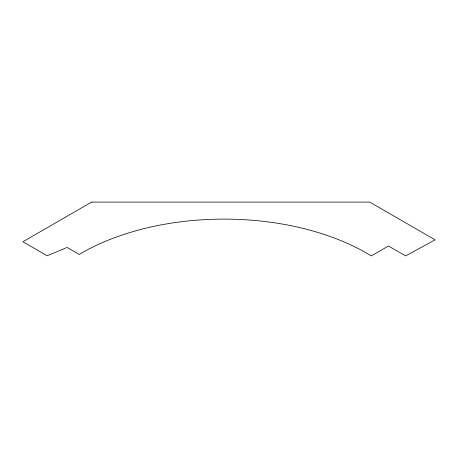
<?xml version="1.0" encoding="UTF-8"?>
<svg xmlns="http://www.w3.org/2000/svg" width="458" height="458" viewBox="0 0 458 458"><rect width="100%" height="100%" fill="white"/><g stroke="black" fill="none" stroke-linecap="round" stroke-linejoin="round"><path stroke-width="0.69" d="M91.6 202.087L22.9 241.75L47.191 255.77L67.063 247.417L79.211 254.425A201.984 116.613 0 0 1 371.306 255.913L388.481 245.998L405.656 255.913L435.1 239.832L369.72 202.087L91.6 202.087"/></g></svg>
